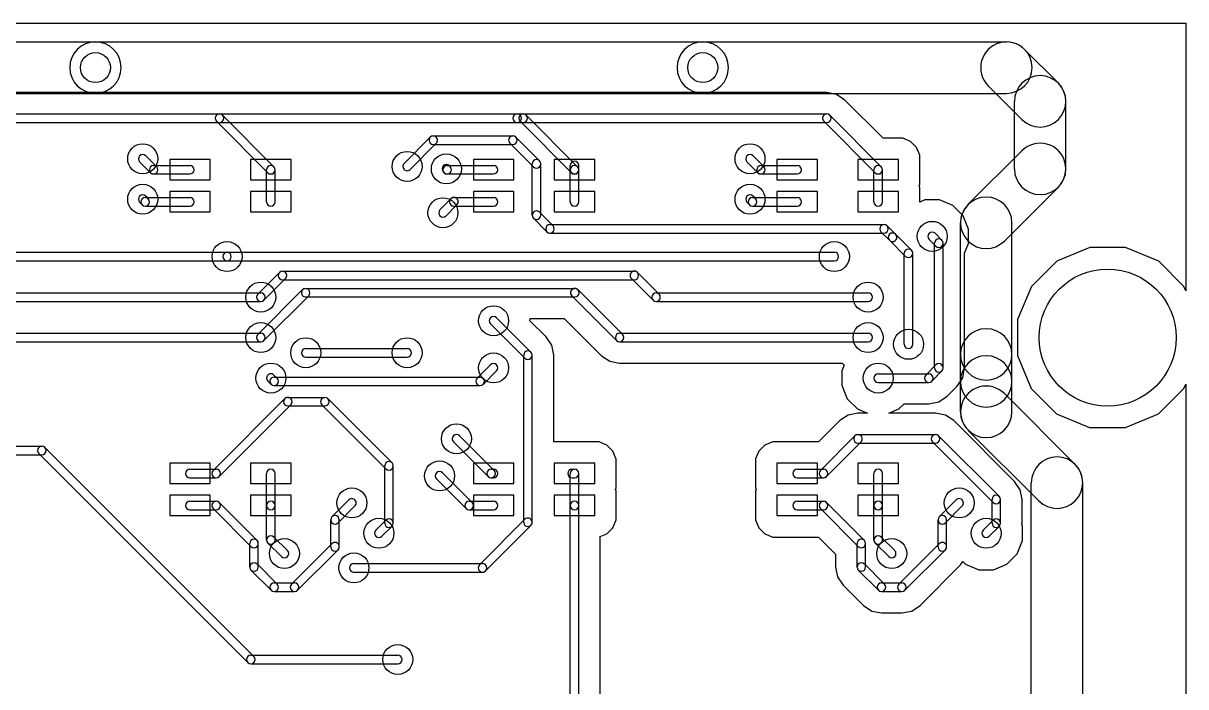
# Model space of a CAD drawing. Extents: x 67 to 209, y -168 to -95.
# Drawn here: x 174.86 to 209.31, y -114.85 to -95.19 of the extents above; entities that cross this region are included whole.
import ezdxf

# ---------------------------------------------------------------- set-up
doc = ezdxf.new("R2010")
doc.units = 0
doc.header["$MEASUREMENT"] = 0
doc.layers.add('BLACK', color=250, linetype='CONTINUOUS')

msp = doc.modelspace()

# ---------------------------------------------------------------- linework, layer by layer
at = {"layer": 'BLACK'}
for p, q in [((67.685, -95.185), (209.315, -95.185)), ((67.685, -95.185), (209.315, -95.185)), ((209.315, -95.185), (209.315, -103.119)), ((209.315, -95.185), (209.315, -103.119)), ((159, -95.738), (177, -95.738)), ((177, -95.738), (195, -95.738)), ((195, -95.738), (204, -95.738)), ((205.539, -96.9612), (204.539, -95.9612)), ((204.461, -98.0388), (203.461, -97.0388)), ((159, -97.262), (177, -97.262)), ((180.675, -97.238), (171.675, -97.238)), ((180.675, -97.238), (171.675, -97.238)), ((177, -97.262), (195, -97.262)), ((189.5, -97.238), (180.675, -97.238)), ((189.5, -97.238), (180.675, -97.238)), ((189.675, -97.238), (189.5, -97.238)), ((189.675, -97.238), (189.5, -97.238)), ((198.675, -97.238), (189.675, -97.238)), ((198.675, -97.238), (189.675, -97.238)), ((195, -97.262), (204, -97.262)), ((198.967, -97.296), (198.675, -97.238)), ((198.967, -97.296), (198.675, -97.238)), ((199.214, -97.4612), (198.967, -97.296)), ((199.214, -97.4612), (198.967, -97.296)), ((200.343, -98.5899), (199.214, -97.4612)), ((200.343, -98.5899), (199.214, -97.4612)), ((204.238, -99.5), (204.238, -97.5)), ((205.762, -99.5), (205.762, -97.5)), ((171.675, -97.873), (180.675, -97.873)), ((171.675, -97.873), (180.675, -97.873)), ((171.675, -98.127), (180.675, -98.127)), ((171.675, -98.127), (180.675, -98.127)), ((180.585, -98.0898), (182.11, -99.6148)), ((180.675, -97.873), (189.5, -97.873)), ((180.675, -98.127), (189.5, -98.127)), ((180.765, -97.9102), (182.29, -99.4352)), ((189.5, -97.873), (189.675, -97.873)), ((189.5, -97.873), (189.675, -97.873)), ((189.5, -98.127), (189.675, -98.127)), ((189.5, -98.127), (189.675, -98.127)), ((189.585, -98.0898), (191.11, -99.6148)), ((189.675, -97.873), (198.675, -97.873)), ((189.675, -98.127), (198.675, -98.127)), ((189.765, -97.9102), (191.29, -99.4352)), ((198.585, -98.0898), (200.11, -99.6148)), ((198.765, -97.9102), (200.29, -99.4352)), ((187.014, -98.5235), (189.374, -98.5235)), ((186.923, -98.5603), (186.148, -99.3388)), ((187.103, -98.7395), (186.328, -99.518)), ((187.014, -98.7775), (189.374, -98.7775)), ((189.982, -99.4379), (189.284, -98.7402)), ((190.162, -99.2583), (189.464, -98.5606)), ((200.674, -98.5899), (200.343, -98.5899)), ((200.674, -98.5899), (200.343, -98.5899)), ((200.927, -98.5901), (200.674, -98.5899)), ((200.927, -98.5901), (200.674, -98.5899)), ((201.16, -98.687), (200.927, -98.5901)), ((201.16, -98.687), (200.927, -98.5901)), ((201.339, -98.8658), (201.16, -98.687)), ((201.339, -98.8658), (201.16, -98.687)), ((201.435, -99.0992), (201.339, -98.8658)), ((201.435, -99.0992), (201.339, -98.8658)), ((178.49, -99.1102), (178.815, -99.4352)), ((179.2, -99.225), (179.2, -99.825)), ((180.4, -99.225), (179.2, -99.225)), ((180.4, -99.825), (180.4, -99.225)), ((181.6, -99.225), (181.6, -99.825)), ((182.8, -99.225), (181.6, -99.225)), ((182.8, -99.825), (182.8, -99.225)), ((188.2, -99.225), (188.2, -99.825)), ((189.4, -99.225), (188.2, -99.225)), ((189.4, -99.825), (189.4, -99.225)), ((190.6, -99.225), (190.6, -99.825)), ((191.8, -99.225), (190.6, -99.225)), ((191.8, -99.825), (191.8, -99.225)), ((196.49, -99.1102), (196.815, -99.4352)), ((197.2, -99.225), (197.2, -99.825)), ((198.4, -99.225), (197.2, -99.225)), ((198.4, -99.825), (198.4, -99.225)), ((199.6, -99.225), (199.6, -99.825)), ((200.8, -99.225), (199.6, -99.225)), ((200.8, -99.825), (200.8, -99.225)), ((201.435, -99.6992), (201.435, -99.0992)), ((201.435, -99.6992), (201.435, -99.0992)), ((202.861, -100.561), (204.461, -98.9612)), ((178.31, -99.2898), (178.635, -99.6148)), ((178.725, -99.398), (179.8, -99.398)), ((182.073, -100.475), (182.073, -99.525)), ((182.073, -100.475), (182.073, -99.525)), ((182.327, -100.475), (182.327, -99.525)), ((182.327, -100.475), (182.327, -99.525)), ((187.425, -99.398), (188.8, -99.398)), ((187.49, -99.4102), (187.515, -99.4352)), ((189.945, -100.874), (189.945, -99.348)), ((190.199, -100.874), (190.199, -99.348)), ((191.073, -99.525), (191.073, -99.4)), ((191.073, -100.475), (191.073, -99.525)), ((191.073, -100.475), (191.073, -99.525)), ((191.073, -100.475), (191.073, -99.525)), ((191.327, -99.525), (191.327, -99.4)), ((191.327, -100.475), (191.327, -99.525)), ((191.327, -100.475), (191.327, -99.525)), ((191.327, -100.475), (191.327, -99.525)), ((196.31, -99.2898), (196.635, -99.6148)), ((196.725, -99.398), (197.8, -99.398)), ((200.073, -100.475), (200.073, -99.525)), ((200.073, -100.475), (200.073, -99.525)), ((200.327, -100.475), (200.327, -99.525)), ((200.327, -100.475), (200.327, -99.525)), ((178.725, -99.652), (179.8, -99.652)), ((179.2, -99.825), (180.4, -99.825)), ((181.6, -99.825), (182.8, -99.825)), ((187.31, -99.5898), (187.335, -99.6148)), ((187.425, -99.652), (188.8, -99.652)), ((188.2, -99.825), (189.4, -99.825)), ((190.6, -99.825), (191.8, -99.825)), ((196.725, -99.652), (197.8, -99.652)), ((197.2, -99.825), (198.4, -99.825)), ((199.6, -99.825), (200.8, -99.825)), ((201.435, -99.9519), (201.435, -99.6992)), ((201.435, -99.9519), (201.435, -99.6992)), ((179.2, -100.175), (179.2, -100.775)), ((180.4, -100.175), (179.2, -100.175)), ((180.4, -100.775), (180.4, -100.175)), ((181.6, -100.175), (181.6, -100.775)), ((182.8, -100.175), (181.6, -100.175)), ((182.8, -100.775), (182.8, -100.175)), ((188.2, -100.175), (188.2, -100.775)), ((189.4, -100.175), (188.2, -100.175)), ((189.4, -100.775), (189.4, -100.175)), ((190.6, -100.175), (190.6, -100.775)), ((191.8, -100.175), (190.6, -100.175)), ((191.8, -100.775), (191.8, -100.175)), ((197.2, -100.175), (197.2, -100.775)), ((198.4, -100.175), (197.2, -100.175)), ((198.4, -100.775), (198.4, -100.175)), ((199.6, -100.175), (199.6, -100.775)), ((200.8, -100.175), (199.6, -100.175)), ((200.8, -100.775), (200.8, -100.175)), ((201.415, -100), (201.435, -99.9519)), ((201.415, -100), (201.435, -99.9519)), ((201.435, -100.049), (201.415, -100)), ((201.435, -100.049), (201.415, -100)), ((201.435, -100.483), (201.435, -100.049)), ((201.435, -100.483), (201.435, -100.049)), ((203.939, -101.639), (205.539, -100.039)), ((178.31, -100.49), (178.385, -100.565)), ((178.475, -100.348), (179.8, -100.348)), ((178.475, -100.602), (179.8, -100.602)), ((178.49, -100.31), (178.565, -100.385)), ((187.21, -100.71), (187.535, -100.385)), ((187.39, -100.89), (187.715, -100.565)), ((187.625, -100.348), (188.8, -100.348)), ((187.625, -100.602), (188.8, -100.602)), ((196.31, -100.49), (196.385, -100.565)), ((196.475, -100.348), (197.8, -100.348)), ((196.475, -100.602), (197.8, -100.602)), ((196.49, -100.31), (196.565, -100.385)), ((201.586, -100.42), (201.435, -100.483)), ((201.586, -100.42), (201.435, -100.483)), ((202.016, -100.421), (201.586, -100.42)), ((202.016, -100.421), (201.586, -100.42)), ((202.412, -100.585), (202.016, -100.421)), ((202.412, -100.585), (202.016, -100.421)), ((202.716, -100.889), (202.412, -100.585)), ((202.716, -100.889), (202.412, -100.585)), ((179.2, -100.775), (180.4, -100.775)), ((181.6, -100.775), (182.8, -100.775)), ((188.2, -100.775), (189.4, -100.775)), ((190.562, -101.184), (190.162, -100.784)), ((190.6, -100.775), (191.8, -100.775)), ((197.2, -100.775), (198.4, -100.775)), ((199.6, -100.775), (200.8, -100.775)), ((202.88, -101.286), (202.716, -100.889)), ((202.88, -101.286), (202.716, -100.889)), ((190.382, -101.364), (189.982, -100.964)), ((190.472, -101.147), (200.371, -101.147)), ((200.716, -101.438), (200.461, -101.184)), ((202.638, -105), (202.638, -101.1)), ((202.879, -101.716), (202.88, -101.286)), ((202.879, -101.716), (202.88, -101.286)), ((204.162, -105), (204.162, -101.1)), ((190.472, -101.401), (200.371, -101.401)), ((200.536, -101.618), (200.281, -101.364)), ((201.01, -102.093), (200.536, -101.617)), ((201.19, -101.914), (200.716, -101.438)), ((201.71, -101.59), (201.91, -101.79)), ((201.89, -101.41), (202.09, -101.61)), ((162.9, -101.973), (180.9, -101.973)), ((180.9, -101.973), (198.9, -101.973)), ((201.873, -105.4), (201.873, -101.7)), ((202.127, -105.4), (202.127, -101.7)), ((202.762, -101.998), (202.879, -101.716)), ((202.762, -101.998), (202.879, -101.716)), ((206.472, -101.833), (205.491, -102.238)), ((206.472, -101.833), (205.491, -102.238)), ((207.533, -101.833), (206.472, -101.833)), ((207.533, -101.833), (206.472, -101.833)), ((208.513, -102.24), (207.533, -101.833)), ((208.513, -102.24), (207.533, -101.833)), ((162.9, -102.227), (180.9, -102.227)), ((180.9, -102.227), (198.9, -102.227)), ((200.973, -104.7), (200.973, -102.003)), ((201.227, -104.7), (201.227, -102.003)), ((202.762, -105.4), (202.762, -101.998)), ((202.762, -105.4), (202.762, -101.998)), ((205.491, -102.238), (204.74, -102.987)), ((205.491, -102.238), (204.74, -102.987)), ((209.262, -102.991), (208.513, -102.24)), ((209.262, -102.991), (208.513, -102.24)), ((182.452, -102.568), (181.81, -103.21)), ((182.542, -102.531), (192.973, -102.531)), ((193.705, -103.21), (193.063, -102.568)), ((182.632, -102.748), (181.99, -103.39)), ((182.542, -102.785), (192.973, -102.785)), ((193.525, -103.39), (192.883, -102.748)), ((204.74, -102.987), (204.333, -103.967)), ((204.74, -102.987), (204.333, -103.967)), ((209.315, -103.119), (209.262, -102.991)), ((209.315, -103.119), (209.262, -102.991)), ((172.245, -103.173), (181.9, -103.173)), ((183.14, -103.08), (181.81, -104.41)), ((183.32, -103.26), (181.99, -104.59)), ((183.23, -103.043), (191.206, -103.043)), ((183.23, -103.297), (191.206, -103.297)), ((192.446, -104.59), (191.116, -103.26)), ((192.626, -104.41), (191.296, -103.08)), ((193.615, -103.173), (199.9, -103.173)), ((172.245, -103.427), (181.9, -103.427)), ((193.615, -103.427), (199.9, -103.427)), ((188.89, -103.91), (189.909, -104.929)), ((189.879, -104.002), (189.88, -103.932)), ((189.879, -104.002), (189.88, -103.932)), ((190.358, -104.48), (189.879, -104.002)), ((190.358, -104.48), (189.879, -104.002)), ((189.88, -103.932), (190.89, -103.932)), ((189.88, -103.932), (190.89, -103.932)), ((190.89, -103.932), (191.997, -105.039)), ((190.89, -103.932), (191.997, -105.039)), ((204.333, -103.967), (204.333, -105.028)), ((204.333, -103.967), (204.333, -105.028)), ((172.472, -104.373), (181.9, -104.373)), ((188.71, -104.09), (189.729, -105.109)), ((192.536, -104.373), (199.9, -104.373)), ((172.472, -104.627), (181.9, -104.627)), ((190.523, -104.727), (190.358, -104.48)), ((190.358, -104.48), (190.358, -104.48)), ((190.523, -104.727), (190.358, -104.48)), ((190.358, -104.48), (190.358, -104.48)), ((190.581, -105.019), (190.523, -104.727)), ((190.581, -105.019), (190.523, -104.727)), ((192.536, -104.627), (199.9, -104.627)), ((183.233, -104.823), (186.237, -104.823)), ((183.233, -105.077), (186.237, -105.077)), ((189.692, -109.976), (189.692, -105.019)), ((189.946, -109.976), (189.946, -105.019)), ((190.581, -107.59), (190.581, -105.019)), ((190.581, -107.59), (190.581, -105.019)), ((191.997, -105.039), (192.244, -105.204)), ((191.997, -105.039), (192.244, -105.204)), ((202.638, -105.8), (202.638, -105)), ((202.638, -105.8), (202.638, -105)), ((204.162, -105.8), (204.162, -105)), ((204.162, -105.8), (204.162, -105)), ((204.333, -105.028), (204.738, -106.009)), ((204.333, -105.028), (204.738, -106.009)), ((188.71, -105.31), (188.314, -105.706)), ((192.244, -105.204), (192.244, -105.204)), ((192.244, -105.204), (192.536, -105.262)), ((192.244, -105.204), (192.244, -105.204)), ((192.244, -105.204), (192.536, -105.262)), ((192.536, -105.262), (199.135, -105.262)), ((192.536, -105.262), (199.135, -105.262)), ((199.19, -105.317), (199.121, -105.484)), ((199.19, -105.317), (199.121, -105.484)), ((199.135, -105.262), (199.19, -105.317)), ((199.135, -105.262), (199.19, -105.317)), ((201.91, -105.31), (201.61, -105.61)), ((202.704, -105.692), (202.762, -105.4)), ((202.704, -105.692), (202.762, -105.4)), ((202.762, -105.4), (202.762, -105.4)), ((202.762, -105.4), (202.762, -105.4)), ((182.386, -105.706), (182.29, -105.61)), ((182.296, -105.669), (188.404, -105.669)), ((188.89, -105.49), (188.494, -105.886)), ((199.121, -105.484), (199.12, -105.914)), ((199.121, -105.484), (199.12, -105.914)), ((200.2, -105.573), (201.7, -105.573)), ((202.09, -105.49), (201.79, -105.79)), ((202.539, -105.939), (202.704, -105.692)), ((202.539, -105.939), (202.704, -105.692)), ((182.206, -105.886), (182.11, -105.79)), ((182.296, -105.923), (188.404, -105.923)), ((199.12, -105.914), (199.284, -106.311)), ((199.12, -105.914), (199.284, -106.311)), ((200.2, -105.827), (201.7, -105.827)), ((202.239, -106.239), (202.539, -105.939)), ((202.239, -106.239), (202.539, -105.939)), ((202.638, -106.7), (202.638, -105.8)), ((204.162, -106.7), (204.162, -105.8)), ((204.738, -106.009), (205.487, -106.76)), ((204.738, -106.009), (205.487, -106.76)), ((208.509, -106.762), (209.26, -106.013)), ((208.509, -106.762), (209.26, -106.013)), ((209.26, -106.013), (209.315, -105.879)), ((209.26, -106.013), (209.315, -105.879)), ((209.315, -105.879), (209.315, -157.119)), ((209.315, -105.879), (209.315, -157.119)), ((180.485, -108.435), (182.61, -106.31)), ((182.7, -106.273), (183.8, -106.273)), ((183.89, -106.31), (185.79, -108.21)), ((199.284, -106.311), (199.588, -106.615)), ((199.284, -106.311), (199.588, -106.615)), ((200.811, -106.616), (200.965, -106.462)), ((200.811, -106.616), (200.965, -106.462)), ((200.965, -106.462), (201.7, -106.462)), ((200.965, -106.462), (201.7, -106.462)), ((201.7, -106.462), (201.992, -106.404)), ((201.7, -106.462), (201.992, -106.404)), ((201.7, -106.462), (201.7, -106.462)), ((201.7, -106.462), (201.7, -106.462)), ((201.992, -106.404), (202.239, -106.239)), ((201.992, -106.404), (202.239, -106.239)), ((201.992, -106.404), (201.992, -106.404)), ((201.992, -106.404), (201.992, -106.404)), ((206.039, -108.261), (203.939, -106.161)), ((180.665, -108.615), (182.79, -106.49)), ((182.7, -106.527), (183.8, -106.527)), ((183.71, -106.49), (185.61, -108.39)), ((199.308, -106.796), (199.061, -106.961)), ((199.308, -106.796), (199.061, -106.961)), ((199.6, -106.738), (199.308, -106.796)), ((199.6, -106.738), (199.308, -106.796)), ((199.588, -106.615), (199.885, -106.738)), ((199.588, -106.615), (199.885, -106.738)), ((199.885, -106.738), (199.6, -106.738)), ((199.885, -106.738), (199.6, -106.738)), ((200.515, -106.738), (200.811, -106.616)), ((200.515, -106.738), (200.811, -106.616)), ((201.9, -106.738), (200.515, -106.738)), ((201.9, -106.738), (200.515, -106.738)), ((202.192, -106.796), (201.9, -106.738)), ((202.192, -106.796), (201.9, -106.738)), ((202.439, -106.961), (202.192, -106.796)), ((202.439, -106.961), (202.192, -106.796)), ((205.487, -106.76), (206.467, -107.167)), ((205.487, -106.76), (206.467, -107.167)), ((207.528, -107.167), (208.509, -106.762)), ((207.528, -107.167), (208.509, -106.762)), ((199.061, -106.961), (198.432, -107.59)), ((199.061, -106.961), (198.432, -107.59)), ((204.239, -108.761), (202.439, -106.961)), ((204.239, -108.761), (202.439, -106.961)), ((187.79, -107.41), (188.815, -108.435)), ((198.485, -108.435), (199.51, -107.41)), ((199.6, -107.373), (201.9, -107.373)), ((201.99, -107.41), (203.79, -109.21)), ((204.961, -109.339), (202.861, -107.239)), ((206.467, -107.167), (207.528, -107.167)), ((206.467, -107.167), (207.528, -107.167)), ((172.351, -107.717), (175.412, -107.717)), ((175.502, -107.754), (181.698, -113.95)), ((187.61, -107.59), (188.635, -108.615)), ((191.674, -107.59), (190.581, -107.59)), ((191.674, -107.59), (190.581, -107.59)), ((191.927, -107.59), (191.674, -107.59)), ((191.927, -107.59), (191.674, -107.59)), ((192.16, -107.687), (191.927, -107.59)), ((192.16, -107.687), (191.927, -107.59)), ((192.339, -107.866), (192.16, -107.687)), ((192.339, -107.866), (192.16, -107.687)), ((196.841, -107.686), (196.662, -107.865)), ((196.841, -107.686), (196.662, -107.865)), ((197.074, -107.59), (196.841, -107.686)), ((197.074, -107.59), (196.841, -107.686)), ((198.274, -107.59), (197.074, -107.59)), ((198.274, -107.59), (197.074, -107.59)), ((198.432, -107.59), (198.274, -107.59)), ((198.432, -107.59), (198.274, -107.59)), ((198.665, -108.615), (199.69, -107.59)), ((199.6, -107.627), (201.9, -107.627)), ((201.81, -107.59), (203.61, -109.39)), ((172.351, -107.971), (175.412, -107.971)), ((175.322, -107.934), (181.518, -114.13)), ((192.435, -108.099), (192.339, -107.866)), ((192.435, -108.099), (192.339, -107.866)), ((192.435, -108.699), (192.435, -108.099)), ((192.435, -108.699), (192.435, -108.099)), ((196.662, -107.865), (196.565, -108.098)), ((196.662, -107.865), (196.565, -108.098)), ((196.565, -108.098), (196.565, -108.351)), ((196.565, -108.098), (196.565, -108.351)), ((179.2, -108.225), (179.2, -108.825)), ((180.4, -108.225), (179.2, -108.225)), ((179.8, -108.398), (180.575, -108.398)), ((180.4, -108.825), (180.4, -108.225)), ((181.6, -108.225), (181.6, -108.825)), ((182.8, -108.225), (181.6, -108.225)), ((182.073, -109.475), (182.073, -108.525)), ((182.327, -109.475), (182.327, -108.525)), ((182.8, -108.825), (182.8, -108.225)), ((185.573, -110), (185.573, -108.3)), ((185.827, -110), (185.827, -108.3)), ((187.29, -108.51), (188.165, -109.385)), ((188.2, -108.225), (188.2, -108.825)), ((189.4, -108.225), (188.2, -108.225)), ((188.725, -108.398), (188.8, -108.398)), ((189.4, -108.825), (189.4, -108.225)), ((190.6, -108.225), (190.6, -108.825)), ((191.8, -108.225), (190.6, -108.225)), ((191.073, -109.475), (191.073, -108.525)), ((191.125, -108.398), (191.2, -108.398)), ((191.327, -109.475), (191.327, -108.525)), ((191.8, -108.825), (191.8, -108.225)), ((196.565, -108.351), (196.565, -108.951)), ((196.565, -108.351), (196.565, -108.951)), ((197.2, -108.225), (197.2, -108.825)), ((198.4, -108.225), (197.2, -108.225)), ((197.8, -108.398), (198.575, -108.398)), ((198.4, -108.825), (198.4, -108.225)), ((199.6, -108.225), (199.6, -108.825)), ((200.8, -108.225), (199.6, -108.225)), ((200.073, -109.475), (200.073, -108.525)), ((200.327, -109.475), (200.327, -108.525)), ((200.8, -108.825), (200.8, -108.225)), ((179.2, -108.825), (180.4, -108.825)), ((179.8, -108.652), (180.575, -108.652)), ((181.6, -108.825), (182.8, -108.825)), ((187.11, -108.69), (187.985, -109.565)), ((188.2, -108.825), (189.4, -108.825)), ((188.725, -108.652), (188.8, -108.652)), ((190.6, -108.825), (191.8, -108.825)), ((191.125, -108.652), (191.2, -108.652)), ((192.435, -108.952), (192.435, -108.699)), ((192.435, -108.952), (192.435, -108.699)), ((197.2, -108.825), (198.4, -108.825)), ((197.8, -108.652), (198.575, -108.652)), ((199.6, -108.825), (200.8, -108.825)), ((204.404, -109.008), (204.239, -108.761)), ((204.239, -108.761), (204.239, -108.761)), ((204.404, -109.008), (204.239, -108.761)), ((204.239, -108.761), (204.239, -108.761)), ((204.738, -150.5), (204.738, -108.8)), ((206.262, -150.5), (206.262, -108.8)), ((179.2, -109.175), (179.2, -109.775)), ((180.4, -109.175), (179.2, -109.175)), ((180.4, -109.775), (180.4, -109.175)), ((181.6, -109.175), (181.6, -109.775)), ((182.8, -109.175), (181.6, -109.175)), ((182.8, -109.775), (182.8, -109.175)), ((188.2, -109.175), (188.2, -109.775)), ((189.4, -109.175), (188.2, -109.175)), ((189.4, -109.775), (189.4, -109.175)), ((190.6, -109.175), (190.6, -109.775)), ((191.8, -109.175), (190.6, -109.175)), ((191.8, -109.775), (191.8, -109.175)), ((192.415, -109), (192.435, -108.952)), ((192.415, -109), (192.435, -108.952)), ((192.435, -109.049), (192.415, -109)), ((192.435, -109.049), (192.415, -109)), ((192.435, -109.649), (192.435, -109.049)), ((192.435, -109.649), (192.435, -109.049)), ((196.565, -108.951), (196.585, -109)), ((196.565, -108.951), (196.585, -109)), ((196.585, -109), (196.565, -109.048)), ((196.585, -109), (196.565, -109.048)), ((196.565, -109.048), (196.565, -109.301)), ((196.565, -109.048), (196.565, -109.301)), ((197.2, -109.175), (197.2, -109.775)), ((198.4, -109.175), (197.2, -109.175)), ((198.4, -109.775), (198.4, -109.175)), ((199.6, -109.175), (199.6, -109.775)), ((200.8, -109.175), (199.6, -109.175)), ((200.8, -109.775), (200.8, -109.175)), ((204.462, -109.3), (204.404, -109.008)), ((204.462, -109.3), (204.404, -109.008)), ((179.8, -109.348), (180.575, -109.348)), ((180.485, -109.565), (181.61, -110.69)), ((180.665, -109.385), (181.79, -110.51)), ((182.073, -110.5), (182.073, -109.475)), ((182.327, -110.5), (182.327, -109.475)), ((184.01, -109.81), (184.51, -109.31)), ((184.19, -109.99), (184.69, -109.49)), ((188.075, -109.348), (188.8, -109.348)), ((191.073, -117.525), (191.073, -109.475)), ((191.327, -117.525), (191.327, -109.475)), ((196.565, -109.301), (196.565, -109.901)), ((196.565, -109.301), (196.565, -109.901)), ((197.8, -109.348), (198.575, -109.348)), ((198.485, -109.565), (199.61, -110.69)), ((198.665, -109.385), (199.79, -110.51)), ((200.073, -110.5), (200.073, -109.475)), ((200.327, -110.5), (200.327, -109.475)), ((202.01, -109.81), (202.51, -109.31)), ((202.19, -109.99), (202.69, -109.49)), ((203.573, -110), (203.573, -109.3)), ((203.827, -110), (203.827, -109.3)), ((204.462, -110), (204.462, -109.3)), ((204.462, -110), (204.462, -109.3)), ((179.2, -109.775), (180.4, -109.775)), ((179.8, -109.602), (180.575, -109.602)), ((181.6, -109.775), (182.8, -109.775)), ((183.973, -110.7), (183.973, -109.9)), ((184.227, -110.7), (184.227, -109.9)), ((185.61, -109.91), (185.31, -110.21)), ((188.075, -109.602), (188.8, -109.602)), ((188.2, -109.775), (189.4, -109.775)), ((189.728, -109.885), (188.381, -111.237)), ((190.6, -109.775), (191.8, -109.775)), ((192.338, -110.135), (192.435, -109.902)), ((192.338, -110.135), (192.435, -109.902)), ((192.435, -109.902), (192.435, -109.649)), ((192.435, -109.902), (192.435, -109.649)), ((196.565, -109.901), (196.661, -110.134)), ((196.565, -109.901), (196.661, -110.134)), ((197.2, -109.775), (198.4, -109.775)), ((197.8, -109.602), (198.575, -109.602)), ((199.6, -109.775), (200.8, -109.775)), ((201.973, -110.7), (201.973, -109.9)), ((202.227, -110.7), (202.227, -109.9)), ((203.61, -109.91), (203.31, -110.21)), ((185.79, -110.09), (185.49, -110.39)), ((189.908, -110.065), (188.561, -111.417)), ((192.159, -110.314), (192.338, -110.135)), ((192.159, -110.314), (192.338, -110.135)), ((196.661, -110.134), (196.84, -110.313)), ((196.661, -110.134), (196.84, -110.313)), ((203.79, -110.09), (203.49, -110.39)), ((204.456, -110.029), (204.462, -110)), ((204.456, -110.029), (204.462, -110)), ((204.48, -110.086), (204.456, -110.029)), ((204.48, -110.086), (204.456, -110.029)), ((204.462, -110), (204.462, -110)), ((204.462, -110), (204.462, -110)), ((204.479, -110.516), (204.48, -110.086)), ((204.479, -110.516), (204.48, -110.086)), ((181.573, -111.3), (181.573, -110.6)), ((181.827, -111.3), (181.827, -110.6)), ((182.11, -110.59), (182.51, -110.99)), ((182.29, -110.41), (182.69, -110.81)), ((191.962, -110.395), (192.159, -110.314)), ((191.962, -110.395), (192.159, -110.314)), ((191.962, -116.605), (191.962, -110.395)), ((191.962, -116.605), (191.962, -110.395)), ((196.84, -110.313), (197.073, -110.41)), ((196.84, -110.313), (197.073, -110.41)), ((197.073, -110.41), (197.326, -110.41)), ((197.073, -110.41), (197.326, -110.41)), ((197.326, -110.41), (198.432, -110.41)), ((197.326, -110.41), (198.432, -110.41)), ((198.432, -110.41), (198.938, -110.916)), ((198.432, -110.41), (198.938, -110.916)), ((199.573, -111.3), (199.573, -110.6)), ((199.827, -111.3), (199.827, -110.6)), ((200.11, -110.59), (200.51, -110.99)), ((200.29, -110.41), (200.69, -110.81)), ((204.315, -110.912), (204.479, -110.516)), ((204.315, -110.912), (204.479, -110.516)), ((182.81, -111.81), (184.01, -110.61)), ((182.99, -111.99), (184.19, -110.79)), ((198.938, -110.916), (198.938, -111.3)), ((198.938, -110.916), (198.938, -111.3)), ((200.81, -111.81), (202.01, -110.61)), ((200.99, -111.99), (202.19, -110.79)), ((204.011, -111.216), (204.315, -110.912)), ((204.011, -111.216), (204.315, -110.912)), ((181.79, -111.21), (182.39, -111.81)), ((184.66, -111.199), (188.47, -111.199)), ((199.79, -111.21), (200.39, -111.81)), ((201.439, -112.439), (202.639, -111.239)), ((201.439, -112.439), (202.639, -111.239)), ((202.639, -111.239), (202.708, -111.135)), ((202.639, -111.239), (202.708, -111.135)), ((202.639, -111.239), (202.639, -111.239)), ((202.639, -111.239), (202.639, -111.239)), ((202.708, -111.135), (202.788, -111.215)), ((202.708, -111.135), (202.788, -111.215)), ((202.788, -111.215), (203.184, -111.379)), ((202.788, -111.215), (203.184, -111.379)), ((203.614, -111.38), (204.011, -111.216)), ((203.614, -111.38), (204.011, -111.216)), ((181.61, -111.39), (182.21, -111.99)), ((184.66, -111.453), (188.47, -111.453)), ((198.938, -111.3), (198.996, -111.592)), ((198.938, -111.3), (198.996, -111.592)), ((198.996, -111.592), (199.161, -111.839)), ((198.996, -111.592), (199.161, -111.839)), ((199.61, -111.39), (200.21, -111.99)), ((203.184, -111.379), (203.614, -111.38)), ((203.184, -111.379), (203.614, -111.38)), ((182.3, -111.773), (182.9, -111.773)), ((199.161, -111.839), (199.761, -112.439)), ((199.161, -111.839), (199.761, -112.439)), ((200.3, -111.773), (200.9, -111.773)), ((182.3, -112.027), (182.9, -112.027)), ((200.3, -112.027), (200.9, -112.027)), ((199.761, -112.439), (200.008, -112.604)), ((199.761, -112.439), (200.008, -112.604)), ((200.008, -112.604), (200.3, -112.662)), ((200.008, -112.604), (200.3, -112.662)), ((200.3, -112.662), (200.9, -112.662)), ((200.3, -112.662), (200.9, -112.662)), ((200.9, -112.662), (201.192, -112.604)), ((200.9, -112.662), (201.192, -112.604)), ((200.9, -112.662), (200.9, -112.662)), ((200.9, -112.662), (200.9, -112.662)), ((201.192, -112.604), (201.439, -112.439)), ((201.192, -112.604), (201.439, -112.439)), ((201.192, -112.604), (201.192, -112.604)), ((201.192, -112.604), (201.192, -112.604)), ((181.608, -113.913), (185.96, -113.913)), ((181.608, -114.167), (185.96, -114.167))]:
    msp.add_line(p, q, dxfattribs=at)
for centre, radius in [((177, -96.5), 0.4445), ((195, -96.5), 0.4445), ((178.4, -99.2), 0.4445), ((196.4, -99.2), 0.4445), ((186.237, -99.4278), 0.4445), ((187.4, -99.5), 0.4445), ((178.4, -100.4), 0.4445), ((196.4, -100.4), 0.4445), ((187.3, -100.8), 0.4445), ((201.8, -101.5), 0.4445), ((180.9, -102.1), 0.4445), ((198.9, -102.1), 0.4445), ((207, -104.5), 2.032), ((181.9, -103.3), 0.4445), ((199.9, -103.3), 0.4445), ((188.8, -104), 0.4445), ((181.9, -104.5), 0.4445), ((199.9, -104.5), 0.4445), ((201.1, -104.7), 0.4445), ((183.233, -104.95), 0.4445), ((186.237, -104.95), 0.4445), ((188.8, -105.4), 0.4445), ((182.2, -105.7), 0.4445), ((200.2, -105.7), 0.4445), ((187.7, -107.5), 0.4445), ((187.2, -108.6), 0.4445), ((184.6, -109.4), 0.4445), ((202.6, -109.4), 0.4445), ((185.4, -110.3), 0.4445), ((203.4, -110.3), 0.4445), ((182.6, -110.9), 0.4445), ((200.6, -110.9), 0.4445), ((184.66, -111.326), 0.4445), ((185.96, -114.04), 0.4445)]:
    msp.add_circle(centre, radius, dxfattribs=at)
for centre, radius, start, end in [((177, -96.5), 0.762, 90, 270), ((177, -96.5), 0.762, 270, 450), ((195, -96.5), 0.762, 90, 270), ((195, -96.5), 0.762, 270, 450), ((204, -96.5), 0.762, 405, 585), ((204, -96.5), 0.762, 270, 450), ((205, -97.5), 0.762, 360, 540), ((205, -97.5), 0.762, 225, 405), ((180.675, -98), 0.127, 45, 225), ((180.675, -98), 0.127, 90, 270), ((180.675, -98), 0.127, 270, 450), ((180.675, -98), 0.127, 270, 450), ((189.5, -98), 0.127, 90, 270), ((189.5, -98), 0.127, 90, 270), ((189.5, -98), 0.127, 270, 450), ((189.675, -98), 0.127, 90, 270), ((189.675, -98), 0.127, 45, 225), ((189.675, -98), 0.127, 270, 450), ((189.675, -98), 0.127, 270, 450), ((198.675, -98), 0.127, 45, 225), ((198.675, -98), 0.127, 270, 450), ((187.014, -98.6505), 0.127, 90, 270), ((187.013, -98.6499), 0.127, -44.9, 135.1), ((189.374, -98.6504), 0.127, 405, 585), ((189.374, -98.6505), 0.127, 270, 450), ((205, -99.5), 0.762, 315, 495), ((178.4, -99.2), 0.127, 45, 225), ((190.072, -99.348), 0.127, 360, 540), ((196.4, -99.2), 0.127, 45, 225), ((178.725, -99.525), 0.127, 90, 270), ((178.725, -99.525), 0.127, 225, 405), ((179.8, -99.525), 0.127, 270, 450), ((182.2, -99.525), 0.127, 360, 540), ((182.2, -99.525), 0.127, 360, 540), ((182.2, -99.525), 0.127, 225, 405), ((186.238, -99.4284), 0.127, 135.1, 315.1), ((187.4, -99.5), 0.127, 45, 225), ((187.425, -99.525), 0.127, 90, 270), ((187.425, -99.525), 0.127, 225, 405), ((188.8, -99.525), 0.127, 270, 450), ((190.072, -99.3481), 0.127, 225, 405), ((191.2, -99.4), 0.127, 360, 540), ((191.2, -99.525), 0.127, 360, 540), ((191.2, -99.525), 0.127, 360, 540), ((191.2, -99.525), 0.127, 360, 540), ((191.2, -99.525), 0.127, 180, 360), ((191.2, -99.525), 0.127, 225, 405), ((196.725, -99.525), 0.127, 90, 270), ((196.725, -99.525), 0.127, 225, 405), ((197.8, -99.525), 0.127, 270, 450), ((200.2, -99.525), 0.127, 360, 540), ((200.2, -99.525), 0.127, 360, 540), ((200.2, -99.525), 0.127, 225, 405), ((205, -99.5), 0.762, 180, 360), ((178.4, -100.4), 0.127, 45, 225), ((178.475, -100.475), 0.127, 90, 270), ((178.475, -100.475), 0.127, 225, 405), ((179.8, -100.475), 0.127, 270, 450), ((182.2, -100.475), 0.127, 180, 360), ((182.2, -100.475), 0.127, 180, 360), ((187.625, -100.475), 0.127, 90, 270), ((187.625, -100.475), 0.127, 315, 495), ((188.8, -100.475), 0.127, 270, 450), ((191.2, -100.475), 0.127, 180, 360), ((191.2, -100.475), 0.127, 180, 360), ((191.2, -100.475), 0.127, 180, 360), ((196.4, -100.4), 0.127, 45, 225), ((196.475, -100.475), 0.127, 90, 270), ((196.475, -100.475), 0.127, 225, 405), ((197.8, -100.475), 0.127, 270, 450), ((200.2, -100.475), 0.127, 180, 360), ((200.2, -100.475), 0.127, 180, 360), ((203.4, -101.1), 0.762, 360, 540), ((203.4, -101.1), 0.762, 135, 315), ((187.3, -100.8), 0.127, 135, 315), ((190.072, -100.874), 0.127, 405, 585), ((190.072, -100.874), 0.127, 180, 360), ((190.472, -101.274), 0.127, 90, 270), ((190.472, -101.274), 0.127, 225, 405), ((200.371, -101.274), 0.127, 405.1, 585.1), ((200.371, -101.274), 0.127, 270, 450), ((200.626, -101.528), 0.127, 404.9, 584.9), ((200.626, -101.528), 0.127, 225.1, 405.1), ((201.8, -101.5), 0.127, 45, 225), ((202, -101.7), 0.127, 360, 540), ((202, -101.7), 0.127, 225, 405), ((180.9, -102.1), 0.127, 90, 270), ((180.9, -102.1), 0.127, 270, 450), ((198.9, -102.1), 0.127, 270, 450), ((201.1, -102.003), 0.127, 360, 540), ((201.1, -102.003), 0.127, 224.9, 404.9), ((182.542, -102.658), 0.127, 90, 270), ((182.542, -102.658), 0.127, -45, 135), ((192.973, -102.658), 0.127, 405, 585), ((192.973, -102.658), 0.127, 270, 450), ((181.9, -103.3), 0.127, 135, 315), ((181.9, -103.3), 0.127, 270, 450), ((183.23, -103.17), 0.127, 90, 270), ((183.23, -103.17), 0.127, -45, 135), ((191.206, -103.17), 0.127, 405, 585), ((191.206, -103.17), 0.127, 270, 450), ((193.615, -103.3), 0.127, 90, 270), ((193.615, -103.3), 0.127, 225, 405), ((199.9, -103.3), 0.127, 270, 450), ((188.8, -104), 0.127, 45, 225), ((181.9, -104.5), 0.127, 270, 450), ((192.536, -104.5), 0.127, 90, 270), ((199.9, -104.5), 0.127, 270, 450), ((203.4, -105), 0.762, 360, 540), ((203.4, -105), 0.762, 360, 540), ((181.9, -104.5), 0.127, 135, 315), ((192.536, -104.5), 0.127, 225, 405), ((201.1, -104.7), 0.127, 180, 360), ((183.233, -104.95), 0.127, 90, 270), ((186.237, -104.95), 0.127, 270, 450), ((189.819, -105.019), 0.127, 360, 540), ((189.819, -105.019), 0.127, 225, 405), ((203.4, -105), 0.762, 180, 360), ((203.4, -105.8), 0.762, 360, 540), ((188.8, -105.4), 0.127, -45, 135), ((202, -105.4), 0.127, 180, 360), ((202, -105.4), 0.127, -45, 135), ((182.2, -105.7), 0.127, 405, 585), ((182.296, -105.796), 0.127, 90, 270), ((182.296, -105.796), 0.127, 225, 405), ((188.404, -105.796), 0.127, 135, 315), ((188.404, -105.796), 0.127, 270, 450), ((200.2, -105.7), 0.127, 90, 270), ((201.7, -105.7), 0.127, 135, 315), ((201.7, -105.7), 0.127, 270, 450), ((203.4, -105.8), 0.762, 180, 360), ((203.4, -105.8), 0.762, 180, 360), ((203.4, -106.7), 0.762, 405, 585), ((182.7, -106.4), 0.127, 90, 270), ((182.7, -106.4), 0.127, 315, 495), ((183.8, -106.4), 0.127, 45, 225), ((183.8, -106.4), 0.127, 270, 450), ((203.4, -106.7), 0.762, 180, 360), ((187.7, -107.5), 0.127, 45, 225), ((199.6, -107.5), 0.127, 90, 270), ((199.6, -107.5), 0.127, 315, 495), ((201.9, -107.5), 0.127, 45, 225), ((201.9, -107.5), 0.127, 270, 450), ((175.412, -107.844), 0.127, 45, 225), ((175.412, -107.844), 0.127, 270, 450), ((185.7, -108.3), 0.127, 360, 540), ((205.5, -108.8), 0.762, 360, 540), ((179.8, -108.525), 0.127, 90, 270), ((180.575, -108.525), 0.127, 135, 315), ((180.575, -108.525), 0.127, 270, 450), ((182.2, -108.525), 0.127, 360, 540), ((185.7, -108.3), 0.127, 225, 405), ((187.2, -108.6), 0.127, 45, 225), ((188.725, -108.525), 0.127, 90, 270), ((188.725, -108.525), 0.127, 225, 405), ((188.8, -108.525), 0.127, 270, 450), ((191.125, -108.525), 0.127, 90, 270), ((191.2, -108.525), 0.127, 360, 540), ((191.2, -108.525), 0.127, 270, 450), ((197.8, -108.525), 0.127, 90, 270), ((198.575, -108.525), 0.127, 135, 315), ((198.575, -108.525), 0.127, 270, 450), ((200.2, -108.525), 0.127, 360, 540), ((205.5, -108.8), 0.762, 225, 405), ((203.7, -109.3), 0.127, 360, 540), ((203.7, -109.3), 0.127, 225, 405), ((179.8, -109.475), 0.127, 90, 270), ((180.575, -109.475), 0.127, 45, 225), ((180.575, -109.475), 0.127, 270, 450), ((182.2, -109.475), 0.127, 360, 540), ((182.2, -109.475), 0.127, 180, 360), ((184.6, -109.4), 0.127, 315, 495), ((188.075, -109.475), 0.127, 90, 270), ((188.075, -109.475), 0.127, 225, 405), ((188.8, -109.475), 0.127, 270, 450), ((191.2, -109.475), 0.127, 360, 540), ((191.2, -109.475), 0.127, 180, 360), ((197.8, -109.475), 0.127, 90, 270), ((198.575, -109.475), 0.127, 45, 225), ((198.575, -109.475), 0.127, 270, 450), ((200.2, -109.475), 0.127, 360, 540), ((200.2, -109.475), 0.127, 180, 360), ((202.6, -109.4), 0.127, 315, 495), ((184.1, -109.9), 0.127, 360, 540), ((184.1, -109.9), 0.127, 135, 315), ((185.7, -110), 0.127, -45, 135), ((189.818, -109.975), 0.127, -44.9, 135.1), ((202.1, -109.9), 0.127, 360, 540), ((202.1, -109.9), 0.127, 135, 315), ((203.7, -110), 0.127, -45, 135), ((185.4, -110.3), 0.127, 135, 315), ((185.7, -110), 0.127, 180, 360), ((189.819, -109.976), 0.127, 180, 360), ((203.4, -110.3), 0.127, 135, 315), ((203.7, -110), 0.127, 180, 360), ((181.7, -110.6), 0.127, 360, 540), ((181.7, -110.6), 0.127, 225, 405), ((182.2, -110.5), 0.127, 45, 225), ((182.2, -110.5), 0.127, 180, 360), ((184.1, -110.7), 0.127, 315, 495), ((199.7, -110.6), 0.127, 360, 540), ((199.7, -110.6), 0.127, 225, 405), ((200.2, -110.5), 0.127, 45, 225), ((200.2, -110.5), 0.127, 180, 360), ((202.1, -110.7), 0.127, 315, 495), ((182.6, -110.9), 0.127, 225, 405), ((184.1, -110.7), 0.127, 180, 360), ((200.6, -110.9), 0.127, 225, 405), ((202.1, -110.7), 0.127, 180, 360), ((181.7, -111.3), 0.127, 45, 225), ((184.66, -111.326), 0.127, 90, 270), ((188.471, -111.327), 0.127, 135.1, 315.1), ((188.47, -111.326), 0.127, 270, 450), ((199.7, -111.3), 0.127, 45, 225), ((181.7, -111.3), 0.127, 180, 360), ((199.7, -111.3), 0.127, 180, 360), ((182.3, -111.9), 0.127, 90, 270), ((182.3, -111.9), 0.127, 225, 405), ((182.9, -111.9), 0.127, 135, 315), ((182.9, -111.9), 0.127, 270, 450), ((200.3, -111.9), 0.127, 90, 270), ((200.3, -111.9), 0.127, 225, 405), ((200.9, -111.9), 0.127, 135, 315), ((200.9, -111.9), 0.127, 270, 450), ((181.608, -114.04), 0.127, 90, 270), ((181.608, -114.04), 0.127, 225, 405), ((185.96, -114.04), 0.127, 270, 450)]:
    msp.add_arc(centre, radius, start, end, dxfattribs=at)

doc.saveas('drawing.dxf')
